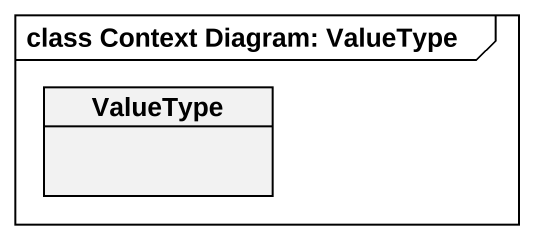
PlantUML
@startuml
mainframe class Context Diagram: ValueType
hide circle
hide empty members
class ValueType
@enduml
